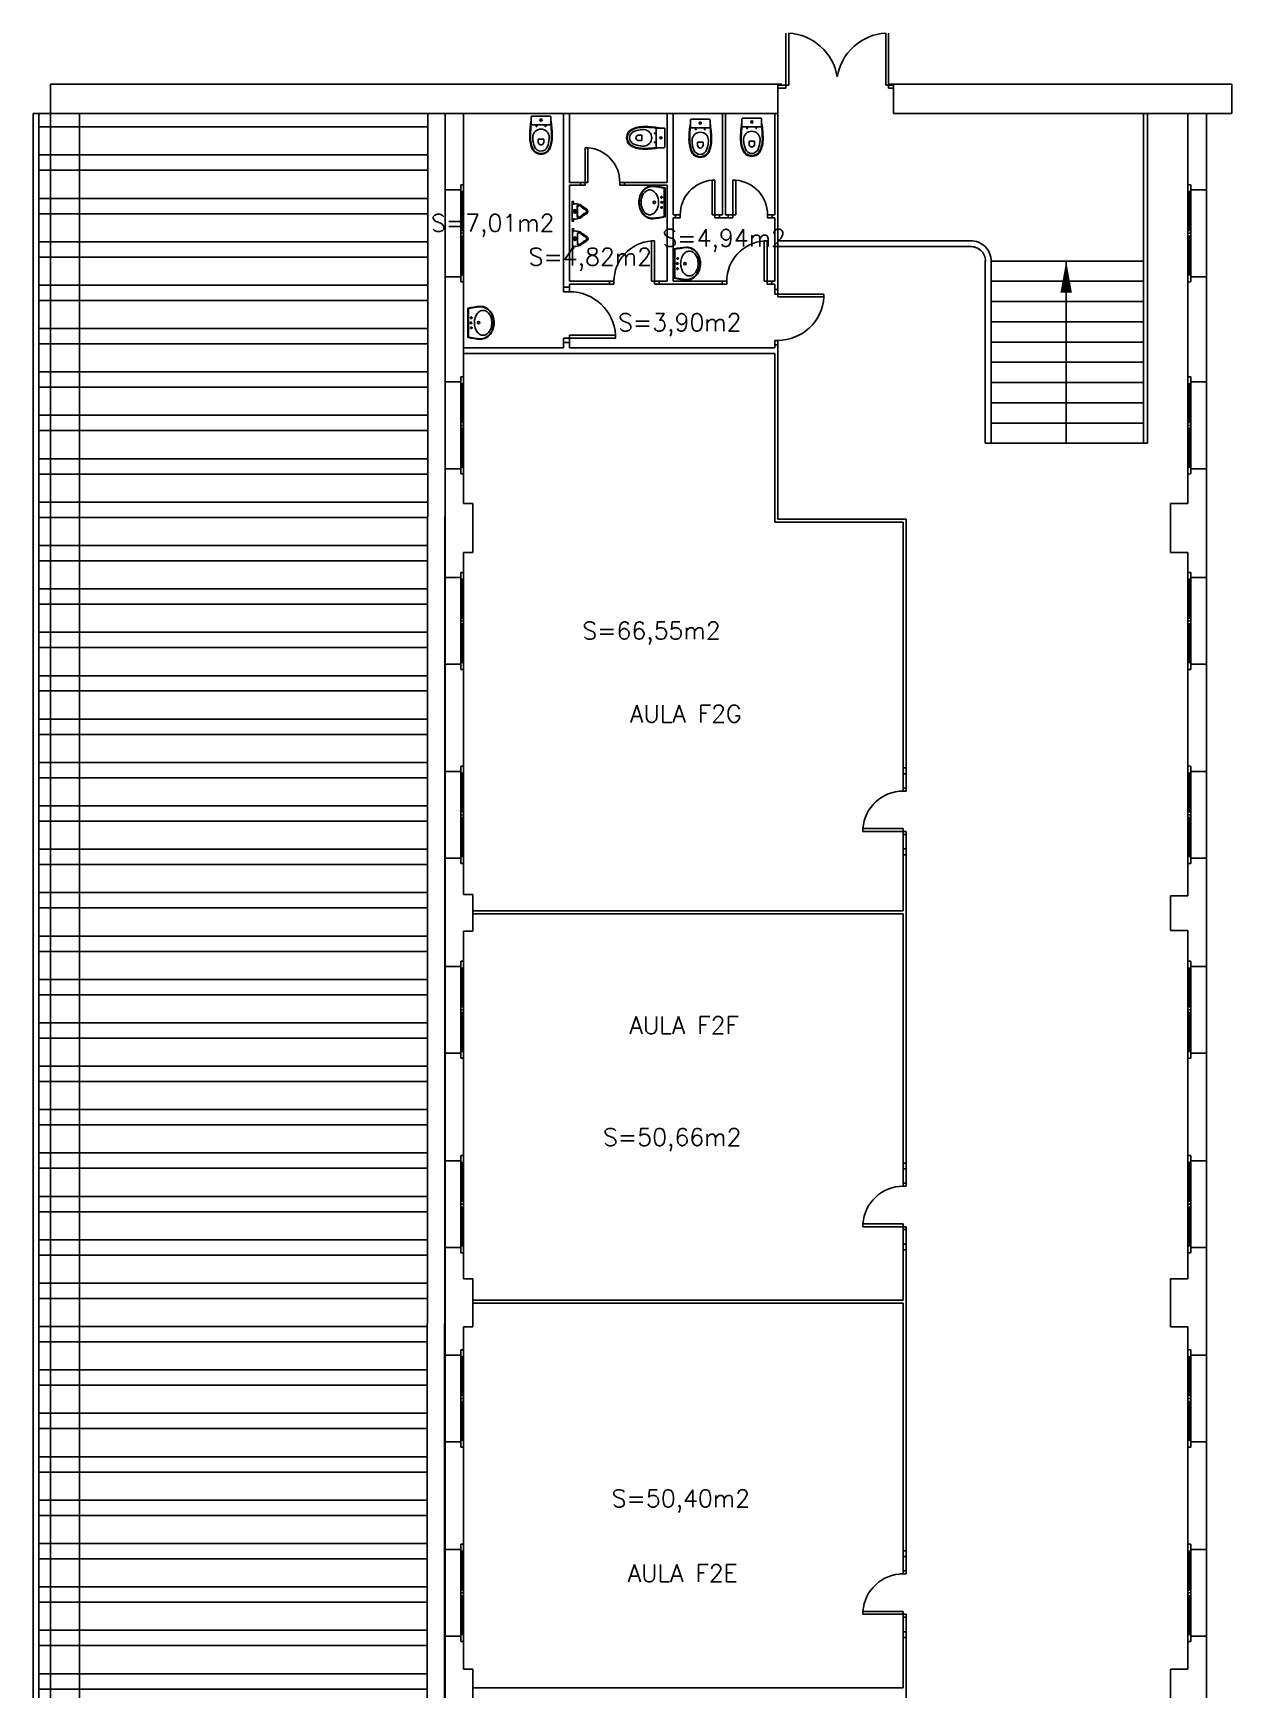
# Model space of a CAD drawing. Extents: x 546 to 754, y 37 to 203.
# Drawn here: x 731.14 to 751.86, y 157.76 to 186.4 of the extents above; entities that cross this region are included whole.
import ezdxf

# ---------------------------------------------------------------- set-up
doc = ezdxf.new("R2010")
doc.units = 0
doc.header["$MEASUREMENT"] = 0
doc.linetypes.add('PUNTOS', pattern=[0.25, 0, -0.25])
doc.layers.get('0').update_dxf_attribs({"linetype": 'CONTINUOUS'})
for name, color, linetype in [('CUBIERTA', 7, 'CONTINUOUS'), ('ESCA', 4, 'CONTINUOUS'), ('MURO', 1, 'CONTINUOUS'), ('PUER', 5, 'CONTINUOUS'), ('SANI', 4, 'CONTINUOUS'), ('SUP', 7, 'CONTINUOUS'), ('TABI', 3, 'CONTINUOUS'), ('TEXT', 7, 'CONTINUOUS'), ('VENT', 2, 'CONTINUOUS')]:
    doc.layers.add(name, color=color, linetype=linetype)
doc.styles.add('SIMPLEX', font='simplex.shx')

# ---------------------------------------------------------------- blocks, each defined once
blk = doc.blocks.new('012214')
for p, q in [((-0.17, -0.069), (-0.17, -0.137)), ((0.157, -0.15), (-0.157, -0.15)), ((0.17, -0.069), (0.17, -0.137)), ((-0.142, -0.364), (-0.142, -0.382)), ((-0.048, -0.45), (-0.048, -0.399)), ((-0.048, -0.399), (0.048, -0.399)), ((0.048, -0.45), (0.048, -0.399)), ((0.142, -0.364), (0.142, -0.382))]:
    blk.add_line(p, q)
blk.add_lwpolyline([(-0.194, -0.319, 0.110146), (-0.157, -0.554), (-0.157, -0.554, 0.304782), (0, -0.66, 0.304782), (0.157, -0.554), (0.157, -0.554, 0.110146), (0.194, -0.319, 0.041219), (0.17, -0.069), (0.17, -0.013, 0.414214), (0.157, 0), (-0.157, 0, 0.414214), (-0.17, -0.013), (-0.17, -0.069, 0.041219)], format="xyb", close=True)
for centre, radius in [((-0.078, -0.175), 0.00713), ((0, -0.067), 0.0184), ((0.078, -0.175), 0.00713)]:
    blk.add_circle(centre, radius)
for centre, radius, start, end in [((1.333, -0.339), 1.515, 172.5255, 179.2733), ((-0.157, -0.137), 0.013, 180, 270), ((0, -0.367), 0.142, 90, 178.9278), ((0, -0.367), 0.142, 1.0722, 90), ((0.157, -0.137), 0.013, 270, 0), ((-1.333, -0.339), 1.515, 0.7267, 7.4745), ((0.35, -0.355), 0.533, 176.2799, 201.461), ((0, -0.49), 0.158, 202.0194, 270), ((0.35, -0.355), 0.493, 183.2076, 201.461), ((0, -0.49), 0.118, 202.0194, 270), ((0, -0.45), 0.048, 180, 0), ((0, -0.49), 0.118, 270, 337.9806), ((0, -0.49), 0.158, 270, 337.9806), ((-0.35, -0.355), 0.493, 338.539, 356.7924), ((-0.35, -0.355), 0.533, 338.539, 3.7201)]:
    blk.add_arc(centre, radius, start, end)
blk = doc.blocks.new('012306')
for p, q in [((-0.115, -0.02), (-0.144, -0.02)), ((-0.085, -0.086), (0, -0.086)), ((-0.07, -0.089), (0, -0.089)), ((-0.03, -0.224), (-0.027, -0.23)), ((0.085, -0.086), (0, -0.086)), ((0.07, -0.089), (0, -0.089)), ((0.03, -0.224), (0.027, -0.23)), ((0.144, -0.02), (0.115, -0.02)), ((0.144, -0.02), (0.141, -0.021))]:
    blk.add_line(p, q)
blk.add_lwpolyline([(0.141, -0.021, 0.380597), (0.135, -0.033, -0.047398), (0.119, -0.129, -0.115823), (0.112, -0.143, 0.053903), (0.04, -0.25, -0.250164), (0, -0.27, -0.250164), (-0.04, -0.25, 0.053903), (-0.112, -0.143, -0.115823), (-0.119, -0.129, -0.047398), (-0.135, -0.033, 0.380597), (-0.141, -0.021), (-0.144, -0.02), (-0.172, -0.02), (-0.172, 0), (0, 0), (0.172, 0), (0.172, -0.02), (0.144, -0.02)], format="xyb")
for centre, radius, start, end in [((-0.085, -0.121), 0.0355, 90, 191.9125), ((0.379, 0.004), 0.515, 194.94, 195.3873), ((-0.07, -0.119), 0.0303, 90, 214.9094), ((-0.289, -0.349), 0.288, 25.8844, 47.6494), ((0, -0.045), 0.0308, 90, 270), ((-0.001, -0.223), 0.0274, 196.6079, 272.0481), ((0, -0.045), 0.02, 90, 270), ((0, -0.045), 0.0112, 90, 270), ((0, -0.045), 0.0308, 270, 90), ((0, -0.045), 0.02, 270, 90), ((0, -0.045), 0.0112, 270, 90), ((0.001, -0.223), 0.0274, 267.9519, 343.3921), ((0.289, -0.349), 0.288, 132.3506, 154.1156), ((0.07, -0.119), 0.0303, 325.0906, 90), ((0.085, -0.121), 0.0355, 348.0875, 90), ((-0.379, 0.004), 0.515, 344.6127, 345.06)]:
    blk.add_arc(centre, radius, start, end)
blk = doc.blocks.new('012202')
for p in [(-0.272, -0.018), (0.272, -0.018)]:
    blk.add_line(p, (0, -0.018))
for points in [[(-0.287, 0), (0, 0), (0.287, 0, -0.039254), (0.325, -0.252, -0.116909), (0.301, -0.352, -0.10431), (0.23, -0.442, -0.090349), (0.127, -0.499, -0.082466), (0, -0.52, -0.082466), (-0.127, -0.499, -0.090349), (-0.23, -0.442, -0.10431), (-0.301, -0.352, -0.116909), (-0.325, -0.252, -0.039253)], [(0, -0.13, 0.071062), (-0.097, -0.144, 0.08261), (-0.173, -0.181, 0.106794), (-0.228, -0.24, 0.133732), (-0.245, -0.302, 0.133732), (-0.228, -0.365, 0.106794), (-0.173, -0.424, 0.08261), (-0.097, -0.461, 0.071062), (0, -0.475, 0.071062), (0.097, -0.461, 0.08261), (0.173, -0.424, 0.106794), (0.228, -0.365, 0.133732), (0.245, -0.302, 0.133732), (0.228, -0.24, 0.106794), (0.173, -0.181, 0.08261), (0.097, -0.144, 0.071062)]]:
    blk.add_lwpolyline(points, format="xyb", close=True)
for points in [[(-0.314, -0.252, 0.116445), (-0.292, -0.347, 0.10431), (-0.223, -0.433, 0.090349), (-0.124, -0.489, 0.082466), (0, -0.509, 0.082466)], [(0.314, -0.252, -0.116445), (0.291, -0.347, -0.10431), (0.223, -0.433, -0.090349), (0.123, -0.489, -0.082466), (0, -0.509, -0.082466)]]:
    blk.add_lwpolyline(points, format="xyb")
at = {"linetype": 'PUNTOS'}
for centre in [(-0.1, -0.07), (0.1, -0.07)]:
    blk.add_circle(centre, 0.015, dxfattribs=at)
for centre, radius in [((0, -0.215), 0.023), ((0, -0.065), 0.0175)]:
    blk.add_circle(centre, radius)
for centre, radius, start, end in [((-1.297, -0.368), 1.615, 4.1041, 13.1854), ((1.297, -0.369), 1.615, 166.8039, 175.885), ((-0.272, -0.027), 0.00914, 90, 167.7854), ((0.272, -0.027), 0.00914, 12.2146, 90)]:
    blk.add_arc(centre, radius, start, end)

msp = doc.modelspace()

# ---------------------------------------------------------------- linework, layer by layer
at = {"color": 0}
for p, q in [((731.244, 184.775), (737.964, 184.775)), ((731.244, 184.29), (737.964, 184.29)), ((731.244, 184.025), (737.964, 184.025)), ((731.244, 183.54), (737.963, 183.54)), ((731.244, 183.275), (737.963, 183.275)), ((731.244, 182.79), (737.963, 182.79)), ((731.244, 182.525), (737.963, 182.525)), ((731.244, 182.04), (737.963, 182.04)), ((731.244, 181.775), (737.963, 181.775)), ((731.244, 181.29), (737.963, 181.29)), ((731.244, 181.025), (737.963, 181.025)), ((731.244, 180.54), (737.963, 180.54)), ((731.244, 180.275), (737.962, 180.275)), ((731.244, 179.79), (737.962, 179.79)), ((731.244, 179.525), (737.962, 179.525)), ((731.244, 179.04), (737.962, 179.04)), ((731.244, 178.775), (737.962, 178.775)), ((731.244, 178.29), (737.962, 178.29)), ((731.244, 178.025), (737.962, 178.025)), ((731.244, 177.54), (737.962, 177.54)), ((731.244, 177.275), (737.962, 177.275)), ((731.244, 176.79), (737.961, 176.79)), ((731.244, 176.525), (737.961, 176.525)), ((731.244, 176.04), (737.961, 176.04)), ((731.244, 175.775), (737.961, 175.775)), ((731.244, 175.29), (737.961, 175.29)), ((731.244, 175.025), (737.961, 175.025)), ((731.244, 174.54), (737.961, 174.54)), ((731.244, 174.275), (737.961, 174.275)), ((731.244, 173.79), (737.96, 173.79)), ((731.244, 173.525), (737.96, 173.525)), ((731.244, 173.04), (737.96, 173.04)), ((731.244, 172.775), (737.96, 172.775)), ((731.244, 172.29), (737.96, 172.29)), ((731.244, 172.025), (737.96, 172.025)), ((731.244, 171.54), (737.96, 171.54)), ((731.244, 171.275), (737.96, 171.275)), ((731.244, 170.79), (737.96, 170.79)), ((731.244, 170.525), (737.959, 170.525)), ((731.244, 170.04), (737.959, 170.04)), ((731.244, 169.775), (737.959, 169.775)), ((731.244, 169.29), (737.959, 169.29)), ((731.244, 169.025), (737.959, 169.025)), ((731.244, 168.54), (737.959, 168.54)), ((731.244, 168.275), (737.959, 168.275)), ((731.244, 167.79), (737.959, 167.79)), ((731.244, 167.525), (737.959, 167.525)), ((731.244, 167.04), (737.958, 167.04)), ((731.244, 166.775), (737.958, 166.775)), ((731.244, 166.29), (737.958, 166.29)), ((731.244, 166.025), (737.958, 166.025)), ((731.244, 165.54), (737.958, 165.54)), ((731.244, 165.275), (737.958, 165.275)), ((731.244, 164.79), (737.958, 164.79)), ((731.244, 164.525), (737.958, 164.525)), ((731.244, 164.04), (737.958, 164.04)), ((731.244, 163.775), (737.957, 163.775)), ((731.244, 163.29), (737.957, 163.29)), ((731.244, 163.025), (737.957, 163.025)), ((731.244, 162.54), (737.957, 162.54)), ((731.244, 162.275), (737.957, 162.275)), ((731.244, 161.79), (737.957, 161.79)), ((731.244, 161.525), (737.957, 161.525)), ((731.244, 161.04), (737.957, 161.04)), ((731.244, 160.775), (737.957, 160.775)), ((731.244, 160.29), (737.956, 160.29)), ((731.244, 160.025), (737.956, 160.025)), ((731.244, 159.54), (737.956, 159.54)), ((731.244, 159.275), (737.956, 159.275)), ((731.244, 158.79), (737.956, 158.79)), ((731.244, 158.525), (737.956, 158.525)), ((731.244, 158.04), (737.956, 158.04)), ((731.244, 157.775), (737.956, 157.775))]:
    msp.add_line(p, q, dxfattribs=at)
at = {"layer": 'CUBIERTA'}
for p, q in [((731.144, 142.231), (731.144, 185.006)), ((731.144, 185.006), (731.244, 185.006)), ((731.244, 185.006), (737.964, 185.006)), ((731.244, 142.231), (731.244, 185.006)), ((737.964, 185.006), (737.951, 142.231)), ((738.264, 185.006), (737.964, 185.006)), ((738.264, 185.006), (738.251, 142.231))]:
    msp.add_line(p, q, dxfattribs=at)
at = {"layer": 'ESCA'}
for p, q in [((750.334, 179.306), (750.334, 185.016)), ((750.404, 179.306), (750.404, 185.016)), ((747.346, 182.806), (744.014, 182.806)), ((747.332, 182.705), (744.014, 182.705)), ((747.108, 182.705), (747.108, 182.705)), ((747.597, 179.306), (747.597, 182.468)), ((747.704, 182.456), (750.334, 182.456)), ((747.704, 179.306), (747.704, 182.456)), ((749, 179.306), (749, 182.456)), ((747.704, 182.106), (750.334, 182.106)), ((747.704, 181.756), (750.334, 181.756)), ((747.704, 181.406), (750.334, 181.406)), ((747.704, 181.056), (750.334, 181.056)), ((747.704, 180.706), (750.334, 180.706)), ((747.704, 180.356), (750.334, 180.356)), ((747.704, 180.006), (750.334, 180.006)), ((747.704, 179.656), (750.334, 179.656)), ((747.597, 179.306), (750.404, 179.306))]:
    msp.add_line(p, q, dxfattribs=at)
msp.add_lwpolyline([(749, 182.456, 0, 0.2, 0), (749, 181.908, 0.2, 0.2, 0)], format="xyseb", dxfattribs=at)
for radius, end in [(0.25, 94.946), (0.35, 91.339)]:
    msp.add_arc((747.354, 182.456), radius, 0, end, dxfattribs=at)
at = {"layer": 'MURO'}
for p, q in [((731.444, 185.516), (744.084, 185.516)), ((731.444, 138.716), (731.444, 185.516)), ((744.014, 185.006), (744.014, 185.516)), ((745.944, 185.516), (751.864, 185.516)), ((746.014, 185.006), (746.014, 185.516)), ((751.864, 185.516), (751.864, 185.006)), ((731.944, 142.231), (731.944, 185.006)), ((731.944, 185.006), (744.014, 185.006)), ((738.264, 183.686), (738.264, 185.016)), ((738.584, 183.776), (738.584, 185.016)), ((746.014, 185.006), (751.864, 185.006)), ((751.104, 183.776), (751.104, 185.006)), ((751.424, 183.686), (751.424, 185.006)), ((738.534, 183.686), (738.264, 183.686)), ((738.584, 183.776), (738.534, 183.776)), ((738.534, 183.776), (738.534, 183.686)), ((751.104, 183.776), (751.154, 183.776)), ((751.154, 183.776), (751.154, 183.686)), ((751.154, 183.686), (751.424, 183.686)), ((738.534, 182.186), (738.264, 182.186)), ((738.264, 180.366), (738.264, 182.186)), ((738.534, 182.186), (738.534, 182.096)), ((751.154, 182.186), (751.154, 182.096)), ((751.154, 182.186), (751.424, 182.186)), ((751.424, 180.366), (751.424, 182.186)), ((738.584, 182.096), (738.534, 182.096)), ((738.584, 180.456), (738.584, 182.096)), ((751.104, 182.096), (751.154, 182.096)), ((751.104, 180.456), (751.104, 182.096)), ((738.534, 180.456), (738.534, 180.366)), ((738.584, 180.456), (738.534, 180.456)), ((751.104, 180.456), (751.154, 180.456)), ((751.154, 180.456), (751.154, 180.366)), ((738.534, 180.366), (738.264, 180.366)), ((751.154, 180.366), (751.424, 180.366)), ((738.534, 178.866), (738.264, 178.866)), ((738.264, 176.986), (738.264, 178.866)), ((738.534, 178.866), (738.534, 178.776)), ((738.584, 178.776), (738.534, 178.776)), ((738.584, 178.266), (738.584, 178.776)), ((751.104, 178.266), (751.104, 178.776)), ((751.104, 178.776), (751.154, 178.776)), ((751.154, 178.866), (751.424, 178.866)), ((751.154, 178.866), (751.154, 178.776)), ((751.424, 176.986), (751.424, 178.866)), ((738.744, 178.266), (738.584, 178.266)), ((738.744, 177.416), (738.744, 178.266)), ((750.804, 177.416), (750.804, 178.266)), ((750.804, 178.266), (751.104, 178.266)), ((738.744, 177.416), (738.584, 177.416)), ((738.584, 177.076), (738.584, 177.416)), ((750.804, 177.416), (751.104, 177.416)), ((751.104, 177.076), (751.104, 177.416)), ((738.534, 176.986), (738.264, 176.986)), ((738.534, 177.076), (738.534, 176.986)), ((738.584, 177.076), (738.534, 177.076)), ((751.104, 177.076), (751.154, 177.076)), ((751.154, 177.076), (751.154, 176.986)), ((751.154, 176.986), (751.424, 176.986)), ((738.534, 175.486), (738.264, 175.486)), ((738.264, 173.636), (738.264, 175.486)), ((738.534, 175.486), (738.534, 175.396)), ((738.584, 175.396), (738.534, 175.396)), ((738.584, 173.726), (738.584, 175.396)), ((751.104, 173.726), (751.104, 175.396)), ((751.104, 175.396), (751.154, 175.396)), ((751.154, 175.486), (751.154, 175.396)), ((751.154, 175.486), (751.424, 175.486)), ((751.424, 173.636), (751.424, 175.486)), ((738.534, 173.636), (738.264, 173.636)), ((738.534, 173.726), (738.534, 173.636)), ((738.584, 173.726), (738.534, 173.726)), ((751.104, 173.726), (751.154, 173.726)), ((751.154, 173.726), (751.154, 173.636)), ((751.154, 173.636), (751.424, 173.636)), ((738.534, 172.136), (738.264, 172.136)), ((738.264, 170.266), (738.264, 172.136)), ((738.534, 172.136), (738.534, 172.046)), ((751.154, 172.136), (751.424, 172.136)), ((751.154, 172.136), (751.154, 172.046)), ((751.424, 170.266), (751.424, 172.136)), ((738.584, 172.046), (738.534, 172.046)), ((738.584, 171.506), (738.584, 172.046)), ((751.104, 171.486), (751.104, 172.046)), ((751.104, 172.046), (751.154, 172.046)), ((738.744, 171.506), (738.584, 171.506)), ((738.744, 170.876), (738.744, 171.506)), ((750.804, 170.886), (750.804, 171.486)), ((750.804, 171.486), (751.104, 171.486)), ((738.744, 170.876), (738.584, 170.876)), ((738.584, 170.356), (738.584, 170.876)), ((750.804, 170.886), (751.104, 170.886)), ((751.104, 170.356), (751.104, 170.886)), ((738.534, 170.266), (738.264, 170.266)), ((738.534, 170.356), (738.534, 170.266)), ((738.584, 170.356), (738.534, 170.356)), ((751.104, 170.356), (751.154, 170.356)), ((751.154, 170.356), (751.154, 170.266)), ((751.154, 170.266), (751.424, 170.266)), ((738.534, 168.766), (738.264, 168.766)), ((738.264, 166.906), (738.264, 168.766)), ((738.534, 168.766), (738.534, 168.676)), ((738.584, 168.676), (738.534, 168.676)), ((738.584, 166.996), (738.584, 168.676)), ((751.104, 168.676), (751.154, 168.676)), ((751.104, 166.996), (751.104, 168.676)), ((751.154, 168.766), (751.424, 168.766)), ((751.154, 168.766), (751.154, 168.676)), ((751.424, 166.906), (751.424, 168.766)), ((738.584, 166.996), (738.534, 166.996)), ((738.534, 166.996), (738.534, 166.906)), ((751.104, 166.996), (751.154, 166.996)), ((751.154, 166.996), (751.154, 166.906)), ((738.534, 166.906), (738.264, 166.906)), ((751.154, 166.906), (751.424, 166.906)), ((738.534, 165.406), (738.264, 165.406)), ((738.264, 163.546), (738.264, 165.406)), ((738.534, 165.406), (738.534, 165.316)), ((738.584, 165.316), (738.534, 165.316)), ((738.584, 164.866), (738.584, 165.316)), ((751.104, 164.866), (751.104, 165.316)), ((751.104, 165.316), (751.154, 165.316)), ((751.154, 165.406), (751.424, 165.406)), ((751.154, 165.406), (751.154, 165.316)), ((751.424, 163.546), (751.424, 165.406)), ((738.744, 164.866), (738.584, 164.866)), ((738.744, 164.036), (738.744, 164.866)), ((751.104, 164.866), (750.804, 164.866)), ((750.804, 164.036), (750.804, 164.866)), ((738.744, 164.036), (738.584, 164.036)), ((738.584, 163.636), (738.584, 164.036)), ((751.104, 164.036), (750.804, 164.036)), ((751.104, 163.636), (751.104, 164.036)), ((738.534, 163.546), (738.264, 163.546)), ((738.534, 163.636), (738.534, 163.546)), ((738.584, 163.636), (738.534, 163.636)), ((751.104, 163.636), (751.154, 163.636)), ((751.154, 163.636), (751.154, 163.546)), ((751.154, 163.546), (751.424, 163.546)), ((738.534, 162.046), (738.264, 162.046)), ((738.264, 160.186), (738.264, 162.046)), ((738.534, 162.046), (738.534, 161.956)), ((738.584, 161.956), (738.534, 161.956)), ((738.584, 160.276), (738.584, 161.956)), ((751.104, 160.276), (751.104, 161.956)), ((751.104, 161.956), (751.154, 161.956)), ((751.154, 162.046), (751.154, 161.956)), ((751.154, 162.046), (751.424, 162.046)), ((751.424, 160.186), (751.424, 162.046)), ((738.534, 160.186), (738.264, 160.186)), ((738.584, 160.276), (738.534, 160.276)), ((738.534, 160.276), (738.534, 160.186)), ((751.104, 160.276), (751.154, 160.276)), ((751.154, 160.276), (751.154, 160.186)), ((751.154, 160.186), (751.424, 160.186)), ((738.534, 158.686), (738.264, 158.686)), ((738.264, 156.826), (738.264, 158.686)), ((738.534, 158.686), (738.534, 158.596)), ((751.154, 158.686), (751.154, 158.596)), ((751.154, 158.686), (751.424, 158.686)), ((751.424, 156.826), (751.424, 158.686)), ((738.584, 158.596), (738.534, 158.596)), ((738.584, 158.116), (738.584, 158.596)), ((751.104, 158.116), (751.104, 158.596)), ((751.104, 158.596), (751.154, 158.596)), ((738.744, 158.116), (738.584, 158.116)), ((738.744, 157.486), (738.744, 158.116)), ((751.104, 158.116), (750.804, 158.116)), ((750.804, 157.486), (750.804, 158.116))]:
    msp.add_line(p, q, dxfattribs=at)
at = {"layer": 'MURO', "color": 5}
msp.add_line((744.204, 185.496), (744.014, 185.496), dxfattribs=at)
at = {"layer": 'PUER'}
for p, q in [((744.154, 185.446), (744.154, 186.394)), ((744.204, 185.496), (744.204, 186.394)), ((745.881, 185.496), (745.881, 186.394)), ((745.931, 185.446), (745.931, 186.396)), ((744.014, 185.446), (744.154, 185.446)), ((745.881, 185.496), (746.014, 185.496)), ((745.931, 185.446), (746.014, 185.446)), ((740.684, 183.766), (740.684, 184.414)), ((740.734, 184.414), (740.684, 184.414)), ((740.734, 183.816), (740.734, 184.414)), ((742.879, 183.854), (742.929, 183.854)), ((742.879, 183.256), (742.879, 183.854)), ((742.929, 183.206), (742.929, 183.854)), ((743.239, 183.206), (743.239, 183.854)), ((743.289, 183.854), (743.239, 183.854)), ((743.289, 183.256), (743.289, 183.854)), ((740.604, 183.816), (740.734, 183.816)), ((740.604, 183.766), (740.684, 183.766)), ((741.284, 183.766), (741.284, 183.816)), ((741.284, 183.816), (741.364, 183.816)), ((741.284, 183.766), (741.364, 183.766)), ((742.329, 183.256), (742.249, 183.256)), ((742.329, 183.206), (742.249, 183.206)), ((742.329, 183.206), (742.329, 183.256)), ((743.009, 183.256), (742.879, 183.256)), ((743.009, 183.206), (742.929, 183.206)), ((743.159, 183.256), (743.289, 183.256)), ((743.159, 183.206), (743.239, 183.206)), ((743.839, 183.206), (743.839, 183.256)), ((743.839, 183.256), (743.919, 183.256)), ((743.839, 183.206), (743.919, 183.206)), ((741.834, 182.804), (741.834, 182.106)), ((741.834, 182.804), (741.884, 182.804)), ((741.884, 182.804), (741.884, 182.056)), ((743.782, 182.804), (743.782, 182.106)), ((743.782, 182.804), (743.832, 182.804)), ((743.832, 182.804), (743.832, 182.056)), ((740.314, 182.006), (740.314, 181.926)), ((740.414, 181.926), (740.314, 181.926)), ((740.414, 182.006), (740.414, 181.926)), ((741.104, 182.106), (741.184, 182.106)), ((741.104, 182.056), (741.184, 182.056)), ((741.184, 182.056), (741.184, 182.106)), ((741.184, 182.106), (741.184, 182.056)), ((741.834, 182.106), (741.964, 182.106)), ((741.884, 182.056), (741.964, 182.056)), ((743.052, 182.106), (743.132, 182.106)), ((743.052, 182.056), (743.132, 182.056)), ((743.132, 182.106), (743.132, 182.056)), ((743.132, 182.056), (743.132, 182.106)), ((743.782, 182.106), (743.912, 182.106)), ((743.832, 182.056), (743.912, 182.056)), ((743.964, 181.966), (743.964, 181.886)), ((744.812, 181.886), (743.964, 181.886)), ((744.014, 181.966), (744.014, 181.836)), ((744.812, 181.836), (744.014, 181.836)), ((744.812, 181.836), (744.812, 181.886)), ((741.214, 181.126), (740.314, 181.126)), ((740.314, 181.126), (740.314, 181.046)), ((741.212, 181.176), (740.414, 181.176)), ((740.414, 181.176), (740.414, 181.046)), ((741.212, 181.176), (741.212, 181.126)), ((744.014, 181.086), (743.964, 181.086)), ((743.964, 181.086), (743.964, 181.006)), ((744.014, 181.086), (744.014, 181.006)), ((746.184, 173.696), (746.184, 173.296)), ((746.184, 173.596), (746.234, 173.596)), ((746.234, 173.696), (746.234, 173.296)), ((746.234, 173.346), (746.184, 173.346)), ((746.234, 173.296), (746.184, 173.296)), ((745.486, 172.646), (745.486, 172.596)), ((746.184, 172.646), (745.486, 172.646)), ((746.234, 172.596), (745.486, 172.596)), ((746.184, 172.646), (746.184, 172.196)), ((746.234, 172.546), (746.184, 172.546)), ((746.234, 172.596), (746.234, 172.196)), ((746.184, 172.296), (746.234, 172.296)), ((746.184, 166.866), (746.184, 166.466)), ((746.184, 166.766), (746.234, 166.766)), ((746.234, 166.866), (746.234, 166.466)), ((746.234, 166.516), (746.184, 166.516)), ((746.234, 166.466), (746.184, 166.466)), ((746.184, 165.816), (745.486, 165.816)), ((745.486, 165.816), (745.486, 165.766)), ((746.184, 165.816), (746.184, 165.366)), ((746.234, 165.766), (745.486, 165.766)), ((746.234, 165.716), (746.184, 165.716)), ((746.234, 165.766), (746.234, 165.366)), ((746.184, 165.466), (746.234, 165.466)), ((746.184, 160.166), (746.184, 159.766)), ((746.234, 160.166), (746.234, 159.766)), ((746.184, 160.066), (746.234, 160.066)), ((746.234, 159.816), (746.184, 159.816)), ((746.234, 159.766), (746.134, 159.766)), ((746.184, 159.116), (745.486, 159.116)), ((745.486, 159.116), (745.486, 159.066)), ((746.234, 159.066), (745.486, 159.066)), ((746.184, 159.116), (746.184, 158.666)), ((746.234, 159.016), (746.184, 159.016)), ((746.234, 159.066), (746.234, 158.666)), ((746.184, 158.766), (746.234, 158.766))]:
    msp.add_line(p, q, dxfattribs=at)
for centre, radius, start, end in [((744.154, 185.496), 0.9, 9.1802, 86.8153), ((745.931, 185.496), 0.9, 93.1847, 170.8198), ((740.684, 183.816), 0.6, 0, 85.2198), ((742.929, 183.256), 0.6, 94.7802, 180), ((743.239, 183.256), 0.6, 0, 85.2198), ((741.884, 182.106), 0.7, 94.096, 180), ((743.832, 182.106), 0.7, 94.096, 180), ((740.414, 181.126), 0.8, 3.5833, 90), ((744.014, 181.886), 0.8, 270, 356.4167), ((746.184, 172.596), 0.7, 90, 175.904), ((746.184, 165.766), 0.7, 90, 175.904), ((746.184, 159.066), 0.7, 90, 175.904)]:
    msp.add_arc(centre, radius, start, end, dxfattribs=at)
at = {"layer": 'TABI'}
for p, q in [((740.314, 182.006), (740.314, 185.006)), ((740.414, 183.816), (740.414, 185.006)), ((742.104, 183.816), (742.104, 185.006)), ((742.204, 183.256), (742.204, 185.006)), ((743.059, 183.256), (743.059, 185.006)), ((743.109, 183.256), (743.109, 185.006)), ((743.964, 183.256), (743.964, 185.006)), ((744.014, 181.966), (744.014, 185.006)), ((740.604, 183.816), (740.414, 183.816)), ((740.414, 182.106), (740.414, 183.766)), ((740.614, 183.766), (740.414, 183.766)), ((740.604, 183.766), (740.604, 183.816)), ((742.104, 183.816), (741.364, 183.816)), ((741.364, 183.766), (741.364, 183.816)), ((742.104, 183.766), (741.364, 183.766)), ((742.104, 182.106), (742.104, 183.766)), ((742.249, 183.256), (742.204, 183.256)), ((742.204, 182.106), (742.204, 183.206)), ((742.249, 183.206), (742.204, 183.206)), ((742.249, 183.206), (742.249, 183.256)), ((743.009, 183.206), (743.009, 183.256)), ((743.059, 183.256), (743.009, 183.256)), ((743.159, 183.206), (743.009, 183.206)), ((743.159, 183.256), (743.109, 183.256)), ((743.159, 183.206), (743.159, 183.256)), ((743.964, 183.256), (743.919, 183.256)), ((743.919, 183.206), (743.919, 183.256)), ((743.964, 183.206), (743.919, 183.206)), ((743.964, 182.106), (743.964, 183.206)), ((740.414, 182.006), (740.314, 182.006)), ((741.104, 182.106), (740.414, 182.106)), ((741.104, 182.056), (740.414, 182.056)), ((741.104, 182.056), (740.414, 182.056)), ((740.414, 182.006), (740.414, 182.056)), ((741.104, 182.056), (741.104, 182.106)), ((741.104, 182.106), (741.104, 182.056)), ((742.104, 182.106), (741.964, 182.106)), ((741.964, 182.056), (741.964, 182.106)), ((741.964, 182.106), (741.964, 182.056)), ((743.054, 182.056), (741.964, 182.056)), ((743.054, 182.056), (741.964, 182.056)), ((743.054, 182.106), (742.204, 182.106)), ((743.054, 182.056), (743.054, 182.106)), ((743.964, 182.106), (743.914, 182.106)), ((743.914, 182.056), (743.914, 182.106)), ((743.964, 182.056), (743.914, 182.056)), ((743.964, 182.056), (743.914, 182.056)), ((743.964, 181.966), (743.964, 182.056)), ((744.014, 181.966), (743.964, 181.966)), ((740.314, 180.956), (740.314, 181.046)), ((740.414, 181.046), (740.314, 181.046)), ((740.414, 180.956), (740.414, 181.046)), ((744.014, 181.006), (743.964, 181.006)), ((743.964, 180.956), (743.964, 181.006)), ((744.014, 177.996), (744.014, 181.006)), ((740.314, 180.956), (738.584, 180.956)), ((743.964, 180.856), (738.584, 180.856)), ((743.964, 180.956), (740.414, 180.956)), ((743.964, 177.946), (743.964, 180.856)), ((743.964, 177.946), (746.184, 177.946)), ((744.014, 177.996), (746.234, 177.996)), ((746.184, 173.696), (746.184, 177.946)), ((746.234, 173.696), (746.234, 177.996)), ((746.184, 173.696), (746.234, 173.696)), ((746.184, 171.226), (746.184, 172.196)), ((746.184, 172.196), (746.234, 172.196)), ((746.234, 166.866), (746.234, 172.196)), ((738.744, 171.226), (746.184, 171.226)), ((738.744, 171.176), (746.184, 171.176)), ((746.184, 166.866), (746.184, 171.176)), ((746.184, 166.866), (746.234, 166.866)), ((746.184, 164.496), (746.184, 165.366)), ((746.184, 165.366), (746.234, 165.366)), ((746.234, 160.166), (746.234, 165.366)), ((738.744, 164.496), (746.184, 164.496)), ((738.744, 164.446), (746.184, 164.446)), ((746.184, 160.166), (746.184, 164.446)), ((746.184, 160.166), (746.234, 160.166)), ((746.184, 158.666), (746.234, 158.666)), ((746.184, 157.796), (746.184, 158.666)), ((746.234, 153.196), (746.234, 158.666)), ((738.744, 157.796), (746.184, 157.796))]:
    msp.add_line(p, q, dxfattribs=at)
at = {"layer": 'VENT'}
for p, q in [((738.264, 183.686), (738.264, 182.186)), ((738.534, 183.686), (738.534, 182.186)), ((738.534, 183.656), (738.584, 183.656)), ((738.559, 183.656), (738.559, 182.986)), ((738.584, 183.776), (738.584, 182.096)), ((751.104, 183.776), (751.104, 182.096)), ((751.154, 183.656), (751.104, 183.656)), ((751.129, 183.656), (751.129, 182.986)), ((751.154, 183.686), (751.154, 182.186)), ((751.424, 183.686), (751.424, 182.186)), ((738.534, 182.986), (738.584, 182.986)), ((751.154, 182.986), (751.104, 182.986)), ((738.534, 182.936), (738.584, 182.936)), ((738.534, 182.886), (738.584, 182.886)), ((738.559, 182.886), (738.559, 182.216)), ((751.154, 182.936), (751.104, 182.936)), ((751.154, 182.886), (751.104, 182.886)), ((751.129, 182.886), (751.129, 182.216)), ((738.534, 182.216), (738.584, 182.216)), ((751.154, 182.216), (751.104, 182.216)), ((738.584, 180.456), (738.584, 178.776)), ((751.104, 180.456), (751.104, 178.776)), ((738.264, 180.366), (738.264, 178.866)), ((738.534, 180.366), (738.534, 178.866)), ((738.534, 180.336), (738.584, 180.336)), ((738.559, 180.336), (738.559, 179.666)), ((751.154, 180.336), (751.104, 180.336)), ((751.129, 180.336), (751.129, 179.666)), ((751.154, 180.366), (751.154, 178.866)), ((751.424, 180.366), (751.424, 178.866)), ((738.534, 179.666), (738.584, 179.666)), ((738.534, 179.616), (738.584, 179.616)), ((738.534, 179.566), (738.584, 179.566)), ((738.559, 179.566), (738.559, 178.896)), ((751.154, 179.666), (751.104, 179.666)), ((751.154, 179.616), (751.104, 179.616)), ((751.154, 179.566), (751.104, 179.566)), ((751.129, 179.566), (751.129, 178.896)), ((738.534, 178.896), (738.584, 178.896)), ((751.154, 178.896), (751.104, 178.896)), ((738.265, 176.986), (738.264, 175.486)), ((738.535, 176.986), (738.535, 175.486)), ((738.585, 177.076), (738.585, 175.396)), ((751.104, 177.076), (751.104, 175.396)), ((751.154, 176.986), (751.154, 175.486)), ((751.424, 176.986), (751.424, 175.486)), ((738.535, 176.956), (738.585, 176.956)), ((738.56, 176.956), (738.56, 176.286)), ((751.154, 176.956), (751.104, 176.956)), ((751.129, 176.956), (751.129, 176.286)), ((738.535, 176.286), (738.585, 176.286)), ((738.535, 176.236), (738.585, 176.236)), ((738.535, 176.186), (738.585, 176.186)), ((738.56, 176.186), (738.56, 175.516)), ((751.154, 176.286), (751.104, 176.286)), ((751.154, 176.236), (751.104, 176.236)), ((751.154, 176.186), (751.104, 176.186)), ((751.129, 176.186), (751.129, 175.516)), ((738.535, 175.516), (738.585, 175.516)), ((751.154, 175.516), (751.104, 175.516)), ((738.264, 173.636), (738.264, 172.136)), ((738.534, 173.636), (738.534, 172.136)), ((738.534, 173.606), (738.584, 173.606)), ((738.559, 173.606), (738.559, 172.936)), ((738.584, 173.726), (738.584, 172.046)), ((751.104, 173.726), (751.104, 172.046)), ((751.154, 173.606), (751.104, 173.606)), ((751.129, 173.606), (751.129, 172.936)), ((751.154, 173.636), (751.154, 172.136)), ((751.424, 173.636), (751.424, 172.136)), ((738.534, 172.936), (738.584, 172.936)), ((738.534, 172.886), (738.584, 172.886)), ((738.534, 172.836), (738.584, 172.836)), ((738.559, 172.836), (738.559, 172.166)), ((751.154, 172.936), (751.104, 172.936)), ((751.154, 172.886), (751.104, 172.886)), ((751.154, 172.836), (751.104, 172.836)), ((751.129, 172.836), (751.129, 172.166)), ((738.534, 172.166), (738.584, 172.166)), ((751.154, 172.166), (751.104, 172.166)), ((738.264, 170.266), (738.264, 168.766)), ((738.534, 170.266), (738.534, 168.766)), ((738.534, 170.236), (738.584, 170.236)), ((738.559, 170.236), (738.559, 169.566)), ((738.584, 170.356), (738.584, 168.676)), ((751.104, 170.356), (751.104, 168.676)), ((751.154, 170.236), (751.104, 170.236)), ((751.129, 170.236), (751.129, 169.566)), ((751.154, 170.266), (751.154, 168.766)), ((751.424, 170.266), (751.424, 168.766)), ((738.534, 169.566), (738.584, 169.566)), ((751.154, 169.566), (751.104, 169.566)), ((738.534, 169.516), (738.584, 169.516)), ((738.534, 169.466), (738.584, 169.466)), ((738.559, 169.466), (738.559, 168.796)), ((751.154, 169.516), (751.104, 169.516)), ((751.154, 169.466), (751.104, 169.466)), ((751.129, 169.466), (751.129, 168.796)), ((738.534, 168.796), (738.584, 168.796)), ((751.154, 168.796), (751.104, 168.796)), ((738.584, 166.996), (738.584, 165.316)), ((751.104, 166.996), (751.104, 165.316)), ((738.264, 166.906), (738.264, 165.406)), ((738.534, 166.906), (738.534, 165.406)), ((738.534, 166.876), (738.584, 166.876)), ((738.559, 166.876), (738.559, 166.206)), ((751.154, 166.876), (751.104, 166.876)), ((751.129, 166.876), (751.129, 166.206)), ((751.154, 166.906), (751.154, 165.406)), ((751.424, 166.906), (751.424, 165.406)), ((738.534, 166.206), (738.584, 166.206)), ((738.534, 166.156), (738.584, 166.156)), ((738.534, 166.106), (738.584, 166.106)), ((738.559, 166.106), (738.559, 165.436)), ((751.154, 166.206), (751.104, 166.206)), ((751.154, 166.156), (751.104, 166.156)), ((751.154, 166.106), (751.104, 166.106)), ((751.129, 166.106), (751.129, 165.436)), ((738.534, 165.436), (738.584, 165.436)), ((751.154, 165.436), (751.104, 165.436)), ((738.264, 163.546), (738.264, 162.046)), ((738.534, 163.546), (738.534, 162.046)), ((738.534, 163.516), (738.584, 163.516)), ((738.559, 163.516), (738.559, 162.846)), ((738.584, 163.636), (738.584, 161.956)), ((751.104, 163.636), (751.104, 161.956)), ((751.154, 163.516), (751.104, 163.516)), ((751.129, 163.516), (751.129, 162.846)), ((751.154, 163.546), (751.154, 162.046)), ((751.424, 163.546), (751.424, 162.046)), ((738.534, 162.846), (738.584, 162.846)), ((738.534, 162.796), (738.584, 162.796)), ((738.534, 162.746), (738.584, 162.746)), ((738.559, 162.746), (738.559, 162.076)), ((751.154, 162.846), (751.104, 162.846)), ((751.154, 162.796), (751.104, 162.796)), ((751.154, 162.746), (751.104, 162.746)), ((751.129, 162.746), (751.129, 162.076)), ((738.534, 162.076), (738.584, 162.076)), ((751.154, 162.076), (751.104, 162.076)), ((738.264, 160.186), (738.264, 158.686)), ((738.534, 160.186), (738.534, 158.686)), ((738.534, 160.156), (738.584, 160.156)), ((738.559, 160.156), (738.559, 159.486)), ((738.584, 160.276), (738.584, 158.596)), ((751.104, 160.276), (751.104, 158.596)), ((751.154, 160.156), (751.104, 160.156)), ((751.129, 160.156), (751.129, 159.486)), ((751.154, 160.186), (751.154, 158.686)), ((751.424, 160.186), (751.424, 158.686)), ((738.534, 159.486), (738.584, 159.486)), ((738.534, 159.436), (738.584, 159.436)), ((738.534, 159.386), (738.584, 159.386)), ((738.559, 159.386), (738.559, 158.716)), ((751.154, 159.486), (751.104, 159.486)), ((751.154, 159.436), (751.104, 159.436)), ((751.154, 159.386), (751.104, 159.386)), ((751.129, 159.386), (751.129, 158.716)), ((738.534, 158.716), (738.584, 158.716)), ((751.154, 158.716), (751.104, 158.716))]:
    msp.add_line(p, q, dxfattribs=at)

# ---------------------------------------------------------------- block references
at = {"layer": 'SANI'}
for p in [(739.922, 184.962), (742.675, 184.908), (743.566, 184.926)]:
    msp.add_blockref('012214', p, dxfattribs=at)
for name, p, rotation in [('012214', (742.062, 184.586), 270), ('012306', (740.463, 183.315), 90), ('012306', (740.466, 182.843), 90)]:
    msp.add_blockref(name, p, dxfattribs=dict(at, rotation=rotation))
at = {"layer": 'SANI', "xscale": 0.8770127951578814, "yscale": 0.8770127951578814, "zscale": 0.8770127951578842}
for p, rotation in [((742.068, 183.471), 270), ((742.222, 182.413), 90), ((738.656, 181.389), 90)]:
    msp.add_blockref('012202', p, dxfattribs=dict(at, rotation=rotation))

# ---------------------------------------------------------------- texts
at = {"layer": 'SUP', "style": 'SIMPLEX'}
for s, p in [('S=7,01m2', (738.022, 182.966)), ('S=4,94m2', (742.021, 182.705)), ('S=4,82m2', (739.707, 182.381)), ('S=3,90m2', (741.254, 181.247)), ('S=66,55m2', (740.636, 175.919)), ('S=50,66m2', (740.995, 167.164)), ('S=50,40m2', (741.144, 160.92))]:
    msp.add_text(s, height=0.3, dxfattribs=at).set_placement(p)
at = {"layer": 'TEXT', "style": 'SIMPLEX'}
for s, p in [('AULA F2G ', (741.461, 174.483)), ('AULA F2F', (741.453, 169.097)), ('AULA F2E', (741.421, 159.626))]:
    msp.add_text(s, height=0.3, dxfattribs=at).set_placement(p)

doc.saveas('drawing.dxf')
